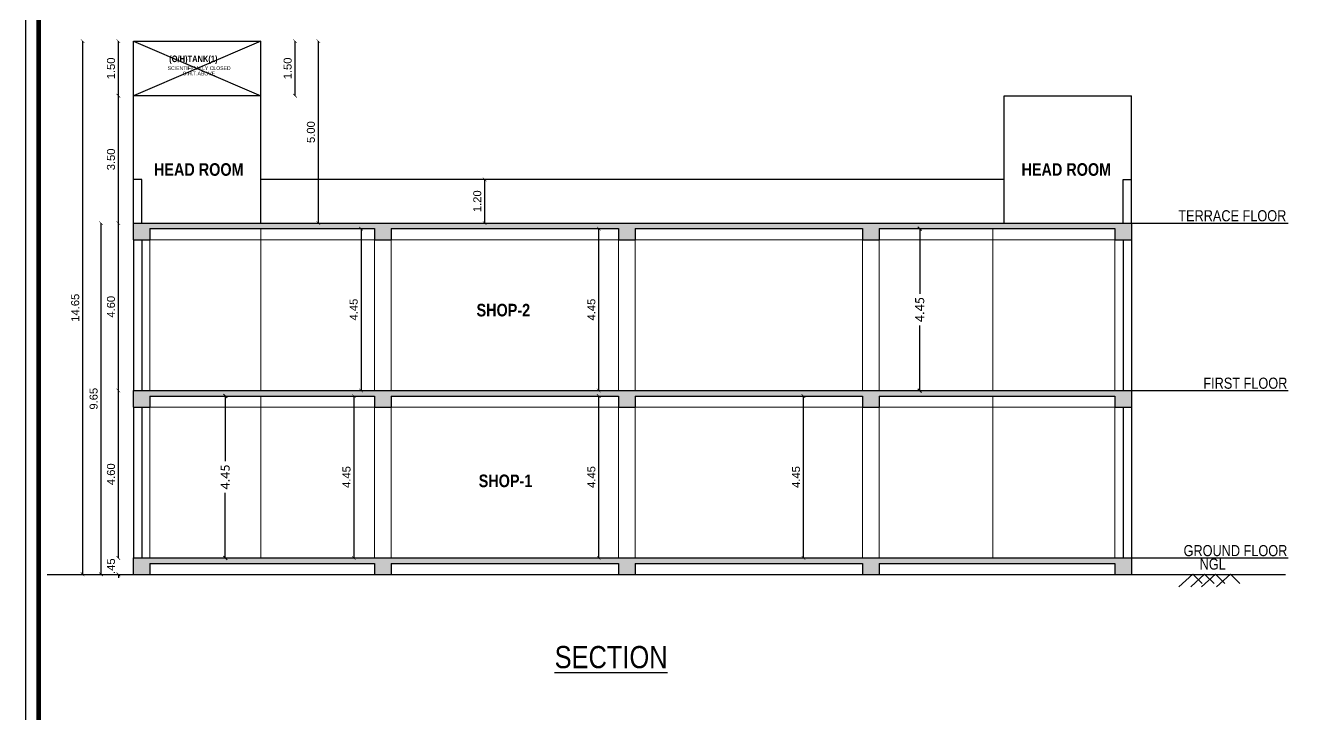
# Model space of a CAD drawing. Header units: metres. Extents: x -1560520 to -1560300, y 43639 to 43729.
# Drawn here: x -1560460.85 to -1560425.91, y 43690.11 to 43709.05 of the extents above; entities that cross this region are included whole.
import ezdxf

# ---------------------------------------------------------------- set-up
doc = ezdxf.new("R2010")
doc.units = ezdxf.units.M
doc.header["$LTSCALE"] = 750
doc.header["$MEASUREMENT"] = 0
doc.header["$PDMODE"] = 35
doc.header["$PDSIZE"] = 50
for name, pattern in [('( Hidden )', [0.375, 0.25, -0.125]), ('ACAD_ISO02W100', [15, 12, -3]), ('HIDDEN', [0.375, 0.25, -0.125]), ('PHANTOM2', [1.25, 0.625, -0.125, 0.125, -0.125, 0.125, -0.125])]:
    doc.linetypes.add(name, pattern=pattern)
doc.layers.get('0').update_dxf_attribs({"lineweight": 5})
doc.layers.get('Defpoints').update_dxf_attribs({"lineweight": 0})
for name, color, linetype in [('BLK_1_FLR_0_AC_ROOM_1', 117, 'Continuous'), ('BLK_1_FLR_0_STAIR_1', 1, 'Continuous'), ('BLK_1_FLR_0_WATER_CLOSET', 7, 'Continuous'), ('BLK_1_FLR_1_AC_ROOM_1', 117, 'Continuous'), ('BLK_1_FLR_1_STAIR_1', 1, 'Continuous'), ('BLK_1_FLR_1_WATER_CLOSET', 7, 'Continuous'), ('BLK_1_PARAPET_HT', 233, 'Continuous'), ('BLK_1_ROOF_WATER_TA1NK_HT', 235, 'Continuous'), ('CLIENT', 7, 'Continuous'), ('ELECTRICAL_ROOM', 2, 'Continuous'), ('SLAB', 6, 'Continuous'), ('window', 3, 'Continuous')]:
    doc.layers.add(name, color=color, linetype=linetype)
for name, color, linetype, lineweight in [('BLK_1_MUMTY_HT1', 83, 'Continuous', 0), ('ED', 30, 'Continuous', 0), ('hatch', 250, 'Continuous', 5), ('TEXT', 2, 'Continuous', 20)]:
    doc.layers.add(name, color=color, linetype=linetype, lineweight=lineweight)
doc.styles.add('AP DIM', font='swisscb.ttf')
doc.styles.add('MD', font='swissck.ttf')
doc.styles.add('SLS-Calibri', font='calibri.ttf')
doc.styles.get("Standard").update_dxf_attribs({"font": 'arial.ttf'})
doc.styles.add('YA1', font='techb___.ttf')
doc.dimstyles.new('SLS-ProjectName-OuterBlock(FloorPlan)', dxfattribs={"dimtxt": 0.25, "dimasz": 0.1, "dimexe": 0, "dimexo": 0, "dimgap": 0.1, "dimtad": 0, "dimzin": 1, "dimdsep": 46, "dimtxsty": 'SLS-Calibri', "dimblk1": 'OBLIQUE', "dimblk2": 'OBLIQUE', "dimsah": 1, "dimcen": 0, "dimse1": 1, "dimse2": 1, "dimadec": 0, "dimazin": 0, "dimtfac": 1, "dimtofl": 0, "dimtmove": 2, "dimatfit": 3, "dimfxl": 0, "dimtolj": 1, "dimtzin": 0, "dimlwd": -1, "dimarcsym": 0})
doc.dimstyles.get("Standard").update_dxf_attribs({"dimtxt": 0.22, "dimasz": 0.1, "dimexe": 0.18, "dimexo": 0.0625, "dimgap": 0.09, "dimtad": 1, "dimtoh": 1, "dimzin": 4, "dimdsep": 46, "dimtxsty": 'Standard', "dimblk": 'ARCHTICK', "dimcen": 0.09, "dimse1": 1, "dimse2": 1, "dimadec": 0, "dimazin": 0, "dimtfac": 1, "dimtix": 1, "dimtofl": 0, "dimtmove": 0, "dimatfit": 3, "dimldrblk": 'ARCHTICK', "dimfxl": 0, "dimtolj": 1, "dimtzin": 0, "dimarcsym": 0})

# ---------------------------------------------------------------- blocks, each defined once
blk = doc.blocks.new('_ArchTick')
at = {"color": 0, "linetype": 'ByBlock', "const_width": 0.15}
blk.add_lwpolyline([(-0.5, -0.5), (0.5, 0.5)], dxfattribs=at)
blk = doc.blocks.new('*D114')
at = {"layer": 'Defpoints', "color": 0}
for p in [(-1560458.293, 43699.015), (-1560457.881, 43699.015), (-1560457.881, 43694.414)]:
    blk.add_point(p, dxfattribs=at)
at = {"layer": 'ED', "color": 0, "lineweight": -2}
blk.add_line((-1560458.293, 43694.414), (-1560458.293, 43699.015), dxfattribs=at)
at = {"layer": 'ED', "color": 0, "lineweight": -2, "xscale": 0.1, "yscale": 0.1, "zscale": 0.1}
for p, rotation in [((-1560458.293, 43699.015), 90), ((-1560458.293, 43694.414), 270)]:
    blk.add_blockref('_ArchTick', p, dxfattribs=dict(at, rotation=rotation))
at = {"layer": 'ED', "color": 0, "insert": (-1560458.495, 43696.715), "char_height": 0.22, "attachment_point": 5, "rotation": 90}
blk.add_mtext('\\A1;4.60', dxfattribs=at)
blk = doc.blocks.new('*D115')
at = {"layer": 'Defpoints', "color": 0}
for p in [(-1560458.293, 43703.615), (-1560457.279, 43703.615), (-1560457.279, 43699.015)]:
    blk.add_point(p, dxfattribs=at)
at = {"layer": 'ED', "color": 0, "lineweight": -2}
blk.add_line((-1560458.293, 43699.015), (-1560458.293, 43703.615), dxfattribs=at)
at = {"layer": 'ED', "color": 0, "lineweight": -2, "xscale": 0.1, "yscale": 0.1, "zscale": 0.1}
for p, rotation in [((-1560458.293, 43703.615), 90), ((-1560458.293, 43699.015), 270)]:
    blk.add_blockref('_ArchTick', p, dxfattribs=dict(at, rotation=rotation))
at = {"layer": 'ED', "color": 0, "insert": (-1560458.495, 43701.315), "char_height": 0.22, "attachment_point": 5, "rotation": 90}
blk.add_mtext('\\A1;4.60', dxfattribs=at)
blk = doc.blocks.new('*D116')
at = {"layer": 'Defpoints', "color": 0}
for p in [(-1560457.881, 43694.414), (-1560458.293, 43693.965), (-1560457.881, 43693.965)]:
    blk.add_point(p, dxfattribs=at)
at = {"layer": 'ED', "color": 0, "lineweight": -2}
for p, q in [((-1560458.293, 43694.414), (-1560458.293, 43694.514)), ((-1560458.293, 43693.965), (-1560458.293, 43693.865))]:
    blk.add_line(p, q, dxfattribs=at)
at = {"layer": 'ED', "color": 0, "lineweight": -2, "xscale": 0.1, "yscale": 0.1, "zscale": 0.1}
for p, rotation in [((-1560458.293, 43694.414), 270), ((-1560458.293, 43693.965), 90)]:
    blk.add_blockref('_ArchTick', p, dxfattribs=dict(at, rotation=rotation))
at = {"layer": 'ED', "color": 0, "insert": (-1560458.495, 43694.19), "char_height": 0.22, "attachment_point": 5, "rotation": 90}
blk.add_mtext('\\A1;.45', dxfattribs=at)
blk = doc.blocks.new('*D117')
at = {"layer": 'Defpoints', "color": 0}
for p in [(-1560457.881, 43703.615), (-1560458.77, 43693.965), (-1560457.881, 43693.965)]:
    blk.add_point(p, dxfattribs=at)
at = {"layer": 'ED', "color": 0, "lineweight": -2}
blk.add_line((-1560458.77, 43703.615), (-1560458.77, 43693.965), dxfattribs=at)
at = {"layer": 'ED', "color": 0, "lineweight": -2, "xscale": 0.1, "yscale": 0.1, "zscale": 0.1}
for p, rotation in [((-1560458.77, 43703.615), 90), ((-1560458.77, 43693.965), 270)]:
    blk.add_blockref('_ArchTick', p, dxfattribs=dict(at, rotation=rotation))
at = {"layer": 'ED', "color": 0, "insert": (-1560458.972, 43698.79), "char_height": 0.22, "attachment_point": 5, "rotation": 90}
blk.add_mtext('\\A1;9.65', dxfattribs=at)
blk = doc.blocks.new('*D118')
at = {"layer": 'Defpoints', "color": 0}
for p in [(-1560457.881, 43708.615), (-1560459.275, 43693.965), (-1560457.881, 43693.965)]:
    blk.add_point(p, dxfattribs=at)
at = {"layer": 'ED', "color": 0, "lineweight": -2}
blk.add_line((-1560459.275, 43708.615), (-1560459.275, 43693.965), dxfattribs=at)
at = {"layer": 'ED', "color": 0, "lineweight": -2, "xscale": 0.1, "yscale": 0.1, "zscale": 0.1}
for p, rotation in [((-1560459.275, 43708.615), 90), ((-1560459.275, 43693.965), 270)]:
    blk.add_blockref('_ArchTick', p, dxfattribs=dict(at, rotation=rotation))
at = {"layer": 'ED', "color": 0, "insert": (-1560459.478, 43701.29), "char_height": 0.22, "attachment_point": 5, "rotation": 90}
blk.add_mtext('\\A1;14.65', dxfattribs=at)
blk = doc.blocks.new('*D119')
at = {"layer": 'Defpoints', "color": 0}
for p in [(-1560458.293, 43707.115), (-1560457.881, 43707.115), (-1560457.881, 43703.615)]:
    blk.add_point(p, dxfattribs=at)
at = {"layer": 'ED', "color": 0, "lineweight": -2}
blk.add_line((-1560458.293, 43703.615), (-1560458.293, 43707.115), dxfattribs=at)
at = {"layer": 'ED', "color": 0, "lineweight": -2, "xscale": 0.1, "yscale": 0.1, "zscale": 0.1}
for p, rotation in [((-1560458.293, 43707.115), 90), ((-1560458.293, 43703.615), 270)]:
    blk.add_blockref('_ArchTick', p, dxfattribs=dict(at, rotation=rotation))
at = {"layer": 'ED', "color": 0, "insert": (-1560458.495, 43705.365), "char_height": 0.22, "attachment_point": 5, "rotation": 90}
blk.add_mtext('\\A1;3.50', dxfattribs=at)
blk = doc.blocks.new('*D120')
at = {"layer": 'Defpoints', "color": 0}
for p in [(-1560458.293, 43708.615), (-1560457.881, 43708.615), (-1560457.881, 43707.115)]:
    blk.add_point(p, dxfattribs=at)
at = {"layer": 'ED', "color": 0, "lineweight": -2}
blk.add_line((-1560458.293, 43707.115), (-1560458.293, 43708.615), dxfattribs=at)
at = {"layer": 'ED', "color": 0, "lineweight": -2, "xscale": 0.1, "yscale": 0.1, "zscale": 0.1}
for p, rotation in [((-1560458.293, 43708.615), 90), ((-1560458.293, 43707.115), 270)]:
    blk.add_blockref('_ArchTick', p, dxfattribs=dict(at, rotation=rotation))
at = {"layer": 'ED', "color": 0, "insert": (-1560458.495, 43707.865), "char_height": 0.22, "attachment_point": 5, "rotation": 90}
blk.add_mtext('\\A1;1.50', dxfattribs=at)
blk = doc.blocks.new('*D152')
at = {"layer": 'BLK_1_MUMTY_HT1', "color": 0, "linetype": 'PHANTOM2', "lineweight": -2}
blk.add_line((-1560452.799, 43708.615), (-1560452.799, 43703.615), dxfattribs=at)
at = {"layer": 'Defpoints', "color": 0}
for p in [(-1560454.376, 43708.615), (-1560454.376, 43703.615), (-1560452.799, 43703.615)]:
    blk.add_point(p, dxfattribs=at)
at = {"layer": 'BLK_1_MUMTY_HT1', "color": 0, "lineweight": -2, "xscale": 0.1, "yscale": 0.1, "zscale": 0.1}
for p, rotation in [((-1560452.799, 43708.615), 90), ((-1560452.799, 43703.615), 270)]:
    blk.add_blockref('_ArchTick', p, dxfattribs=dict(at, rotation=rotation))
at = {"layer": 'BLK_1_MUMTY_HT1', "color": 0, "insert": (-1560453.001, 43706.115), "char_height": 0.22, "attachment_point": 5, "rotation": 90}
blk.add_mtext('\\A1;5.00', dxfattribs=at)
blk = doc.blocks.new('*D153')
at = {"layer": 'BLK_1_ROOF_WATER_TA1NK_HT', "color": 0, "lineweight": -2}
blk.add_line((-1560453.438, 43707.115), (-1560453.438, 43708.615), dxfattribs=at)
at = {"layer": 'Defpoints', "color": 0}
for p in [(-1560454.438, 43708.615), (-1560453.438, 43708.615), (-1560454.438, 43707.115)]:
    blk.add_point(p, dxfattribs=at)
at = {"layer": 'BLK_1_ROOF_WATER_TA1NK_HT', "color": 0, "lineweight": -2, "xscale": 0.1, "yscale": 0.1, "zscale": 0.1}
for p, rotation in [((-1560453.438, 43708.615), 90), ((-1560453.438, 43707.115), 270)]:
    blk.add_blockref('_ArchTick', p, dxfattribs=dict(at, rotation=rotation))
at = {"layer": 'BLK_1_ROOF_WATER_TA1NK_HT', "color": 0, "insert": (-1560453.64, 43707.865), "char_height": 0.22, "attachment_point": 5, "rotation": 90}
blk.add_mtext('\\A1;1.50', dxfattribs=at)
blk = doc.blocks.new('*D154')
at = {"layer": 'BLK_1_PARAPET_HT', "color": 0, "linetype": 'PHANTOM2', "lineweight": -2}
blk.add_line((-1560448.226, 43703.615), (-1560448.226, 43704.815), dxfattribs=at)
at = {"layer": 'Defpoints', "color": 0}
for p in [(-1560449.303, 43704.815), (-1560448.226, 43704.815), (-1560449.303, 43703.615)]:
    blk.add_point(p, dxfattribs=at)
at = {"layer": 'BLK_1_PARAPET_HT', "color": 0, "lineweight": -2, "xscale": 0.1, "yscale": 0.1, "zscale": 0.1}
for p, rotation in [((-1560448.226, 43704.815), 90), ((-1560448.226, 43703.615), 270)]:
    blk.add_blockref('_ArchTick', p, dxfattribs=dict(at, rotation=rotation))
at = {"layer": 'BLK_1_PARAPET_HT', "color": 0, "insert": (-1560448.428, 43704.215), "char_height": 0.22, "attachment_point": 5, "rotation": 90}
blk.add_mtext('\\A1;1.20', dxfattribs=at)
blk = doc.blocks.new('_Oblique')
at = {"color": 0, "linetype": 'ByBlock', "lineweight": -2}
blk.add_line((-0.5, -0.5), (0.5, 0.5), dxfattribs=at)
blk = doc.blocks.new('*D258')
at = {"layer": 'Defpoints', "color": 0}
for p in [(-1560455.356, 43698.862), (-1560455.239, 43698.862), (-1560455.239, 43694.414)]:
    blk.add_point(p, dxfattribs=at)
at = {"layer": 'ELECTRICAL_ROOM', "color": 0, "linetype": 'PHANTOM2'}
for p, q in [((-1560455.356, 43698.862), (-1560455.356, 43697.071)), ((-1560455.356, 43694.414), (-1560455.356, 43696.205))]:
    blk.add_line(p, q, dxfattribs=at)
at = {"layer": 'ELECTRICAL_ROOM', "color": 0, "xscale": 0.1, "yscale": 0.1, "zscale": 0.1}
for p, rotation in [((-1560455.356, 43698.862), 90), ((-1560455.356, 43694.414), 270)]:
    blk.add_blockref('_Oblique', p, dxfattribs=dict(at, rotation=rotation))
at = {"layer": 'ELECTRICAL_ROOM', "color": 0, "insert": (-1560455.356, 43696.638), "char_height": 0.25, "attachment_point": 5, "rotation": 90, "style": 'SLS-Calibri'}
blk.add_mtext('\\A1;4.45', dxfattribs=at)
blk = doc.blocks.new('*D211')
at = {"layer": 'BLK_1_FLR_1_AC_ROOM_1', "color": 0}
for p, q in [((-1560436.27, 43703.462), (-1560436.27, 43701.672)), ((-1560436.27, 43699.015), (-1560436.27, 43700.806))]:
    blk.add_line(p, q, dxfattribs=at)
at = {"layer": 'Defpoints', "color": 0}
for p in [(-1560436.27, 43703.462), (-1560432.918, 43703.462), (-1560432.918, 43699.015)]:
    blk.add_point(p, dxfattribs=at)
at = {"layer": 'BLK_1_FLR_1_AC_ROOM_1', "color": 0, "xscale": 0.1, "yscale": 0.1, "zscale": 0.1}
for p, rotation in [((-1560436.27, 43703.462), 90), ((-1560436.27, 43699.015), 270)]:
    blk.add_blockref('_Oblique', p, dxfattribs=dict(at, rotation=rotation))
at = {"layer": 'BLK_1_FLR_1_AC_ROOM_1', "color": 0, "insert": (-1560436.27, 43701.239), "char_height": 0.25, "attachment_point": 5, "rotation": 90, "style": 'SLS-Calibri'}
blk.add_mtext('\\A1;4.45', dxfattribs=at)
blk = doc.blocks.new('*D271')
at = {"layer": 'BLK_1_FLR_1_WATER_CLOSET', "color": 0, "linetype": 'PHANTOM2', "lineweight": -2}
blk.add_line((-1560445.092, 43699.015), (-1560445.092, 43703.462), dxfattribs=at)
at = {"layer": 'Defpoints', "color": 0}
for p in [(-1560445.625, 43703.462), (-1560445.092, 43703.462), (-1560445.625, 43699.015)]:
    blk.add_point(p, dxfattribs=at)
at = {"layer": 'BLK_1_FLR_1_WATER_CLOSET', "color": 0, "lineweight": -2, "xscale": 0.1, "yscale": 0.1, "zscale": 0.1}
for p, rotation in [((-1560445.092, 43703.462), 90), ((-1560445.092, 43699.015), 270)]:
    blk.add_blockref('_ArchTick', p, dxfattribs=dict(at, rotation=rotation))
at = {"layer": 'BLK_1_FLR_1_WATER_CLOSET', "color": 0, "lineweight": -2, "insert": (-1560445.294, 43701.239), "char_height": 0.22, "attachment_point": 5, "rotation": 90}
blk.add_mtext('\\A1;4.45', dxfattribs=at)
blk = doc.blocks.new('*D234')
at = {"layer": 'BLK_1_FLR_0_AC_ROOM_1', "color": 0, "lineweight": -2}
blk.add_line((-1560439.467, 43694.414), (-1560439.467, 43698.862), dxfattribs=at)
at = {"layer": 'Defpoints', "color": 0}
for p in [(-1560439.467, 43698.862), (-1560437.84, 43698.862), (-1560437.84, 43694.414)]:
    blk.add_point(p, dxfattribs=at)
at = {"layer": 'BLK_1_FLR_0_AC_ROOM_1', "color": 0, "lineweight": -2, "xscale": 0.1, "yscale": 0.1, "zscale": 0.1}
for p, rotation in [((-1560439.467, 43698.862), 90), ((-1560439.467, 43694.414), 270)]:
    blk.add_blockref('_ArchTick', p, dxfattribs=dict(at, rotation=rotation))
at = {"layer": 'BLK_1_FLR_0_AC_ROOM_1', "color": 0, "insert": (-1560439.669, 43696.638), "char_height": 0.22, "attachment_point": 5, "rotation": 90}
blk.add_mtext('\\A1;4.45', dxfattribs=at)
blk = doc.blocks.new('*D259')
at = {"layer": 'BLK_1_FLR_0_STAIR_1', "color": 0, "lineweight": -2}
blk.add_line((-1560451.82, 43698.862), (-1560451.82, 43694.414), dxfattribs=at)
at = {"layer": 'Defpoints', "color": 0}
for p in [(-1560451.251, 43698.862), (-1560451.82, 43694.414), (-1560451.251, 43694.414)]:
    blk.add_point(p, dxfattribs=at)
at = {"layer": 'BLK_1_FLR_0_STAIR_1', "color": 0, "lineweight": -2, "xscale": 0.1, "yscale": 0.1, "zscale": 0.1}
for p, rotation in [((-1560451.82, 43698.862), 90), ((-1560451.82, 43694.414), 270)]:
    blk.add_blockref('_ArchTick', p, dxfattribs=dict(at, rotation=rotation))
at = {"layer": 'BLK_1_FLR_0_STAIR_1', "color": 0, "insert": (-1560452.022, 43696.638), "char_height": 0.22, "attachment_point": 5, "rotation": 90}
blk.add_mtext('\\A1;4.45', dxfattribs=at)
blk = doc.blocks.new('*D260')
at = {"layer": 'BLK_1_FLR_1_STAIR_1', "color": 0, "lineweight": -2}
blk.add_line((-1560451.624, 43703.462), (-1560451.624, 43699.015), dxfattribs=at)
at = {"layer": 'Defpoints', "color": 0}
for p in [(-1560451.251, 43703.462), (-1560451.624, 43699.015), (-1560451.251, 43699.015)]:
    blk.add_point(p, dxfattribs=at)
at = {"layer": 'BLK_1_FLR_1_STAIR_1', "color": 0, "lineweight": -2, "xscale": 0.1, "yscale": 0.1, "zscale": 0.1}
for p, rotation in [((-1560451.624, 43703.462), 90), ((-1560451.624, 43699.015), 270)]:
    blk.add_blockref('_ArchTick', p, dxfattribs=dict(at, rotation=rotation))
at = {"layer": 'BLK_1_FLR_1_STAIR_1', "color": 0, "lineweight": -2, "insert": (-1560451.826, 43701.239), "char_height": 0.22, "attachment_point": 5, "rotation": 90}
blk.add_mtext('\\A1;4.45', dxfattribs=at)
blk = doc.blocks.new('*D273')
at = {"layer": 'BLK_1_FLR_0_WATER_CLOSET', "color": 0, "linetype": 'PHANTOM2', "lineweight": -2}
blk.add_line((-1560445.092, 43694.415), (-1560445.092, 43698.862), dxfattribs=at)
at = {"layer": 'Defpoints', "color": 0}
for p in [(-1560445.625, 43698.862), (-1560445.092, 43698.862), (-1560445.625, 43694.415)]:
    blk.add_point(p, dxfattribs=at)
at = {"layer": 'BLK_1_FLR_0_WATER_CLOSET', "color": 0, "lineweight": -2, "xscale": 0.1, "yscale": 0.1, "zscale": 0.1}
for p, rotation in [((-1560445.092, 43698.862), 90), ((-1560445.092, 43694.415), 270)]:
    blk.add_blockref('_ArchTick', p, dxfattribs=dict(at, rotation=rotation))
at = {"layer": 'BLK_1_FLR_0_WATER_CLOSET', "color": 0, "lineweight": -2, "insert": (-1560445.294, 43696.639), "char_height": 0.22, "attachment_point": 5, "rotation": 90}
blk.add_mtext('\\A1;4.45', dxfattribs=at)

msp = doc.modelspace()

# ---------------------------------------------------------------- hatches: boundary and pattern name
at = {"layer": 'CLIENT'}
h = msp.add_hatch(dxfattribs=at)
h.set_pattern_fill('AR-CONC', color=252, scale=0.022197)
h.set_pattern_definition([(50, (-1562623.99597, 43745.74633), (0.159211447, -0.013929197), [0.016647876, -0.183126635]), (355, (-1562623.99597, 43745.74633), (-0.030798866, 0.166965351), [0.013318301, -0.146501308]), (100.4514445, (-1562623.9827, 43745.74517), (0.12841258, 0.153036152), [0.014148517, -0.155633692]), (46.1842, (-1562623.99597, 43745.79073), (0.23689735, -0.036740593), [0.024971814, -0.274689953]), (96.635635, (-1562623.97623, 43745.78767), (0.207468481, 0.216226741), [0.021222788, -0.23345067]), (351.184164, (-1562623.99597, 43745.79073), (0.20746848, 0.21622674), [0.01997745, -0.219751962]), (21, (-1562623.97377, 43745.77963), (0.1324964606, -0.089369991), [0.016647876, -0.183126635]), (326, (-1562623.97377, 43745.77963), (0.054009113, 0.160962773), [0.013318301, -0.146501308]), (71.451445, (-1562623.96273, 43745.77218), (0.186505572, 0.071592782), [0.014148517, -0.155633692]), (37.5, (-1562623.99597, 43745.746333), (0.0026991435, 0.0738930077), [0, -0.1447255347, 0, -0.148721025, 0, -0.1470562374]), (7.5, (-1562623.99597, 43745.74633), (0.058393987, 0.08754823), [0, -0.0847931814, 0, -0.1413959595, 0, -0.056047849]), (327.5, (-1562624.04547, 43745.746333), (0.1184934625, -0.0050065427), [0, -0.0554929198, 0, -0.1731379096, 0, -0.229740688]), (317.5, (-1562624.06767, 43745.74633), (0.129450813, 0.022220471), [0, -0.0721407957, 0, -0.11498133, 0, -0.163149184])])
h.paths.add_polyline_path([(-1560444.089, 43703.158), (-1560444.089, 43703.462), (-1560437.84, 43703.462), (-1560437.84, 43703.158), (-1560437.383, 43703.158), (-1560437.383, 43703.462), (-1560430.906, 43703.462), (-1560430.906, 43703.158), (-1560430.449, 43703.158), (-1560430.449, 43703.615), (-1560457.881, 43703.615), (-1560457.881, 43703.158), (-1560457.424, 43703.158), (-1560457.424, 43703.462), (-1560451.251, 43703.462), (-1560451.251, 43703.158), (-1560450.794, 43703.158), (-1560450.794, 43703.462), (-1560444.546, 43703.462), (-1560444.546, 43703.158)])
h = msp.add_hatch(dxfattribs=at)
h.set_pattern_fill('AR-CONC', color=252, scale=0.022197)
h.set_pattern_definition([(50, (-1562623.99597, 43741.14633), (0.159211447, -0.013929197), [0.016647876, -0.183126635]), (355, (-1562623.99597, 43741.14633), (-0.030798866, 0.166965351), [0.013318301, -0.146501308]), (100.4514445, (-1562623.9827, 43741.14517), (0.12841258, 0.153036152), [0.014148517, -0.155633692]), (46.1842, (-1562623.99597, 43741.19073), (0.23689735, -0.036740593), [0.024971814, -0.274689953]), (96.635635, (-1562623.97623, 43741.18767), (0.207468481, 0.216226741), [0.021222788, -0.23345067]), (351.184164, (-1562623.99597, 43741.19073), (0.20746848, 0.21622674), [0.01997745, -0.219751962]), (21, (-1562623.97377, 43741.17963), (0.1324964606, -0.089369991), [0.016647876, -0.183126635]), (326, (-1562623.97377, 43741.17963), (0.054009113, 0.160962773), [0.013318301, -0.146501308]), (71.451445, (-1562623.96273, 43741.17218), (0.186505572, 0.071592782), [0.014148517, -0.155633692]), (37.5, (-1562623.99597, 43741.146333), (0.0026991435, 0.0738930077), [0, -0.1447255347, 0, -0.148721025, 0, -0.1470562374]), (7.5, (-1562623.99597, 43741.14633), (0.058393987, 0.08754823), [0, -0.0847931814, 0, -0.1413959595, 0, -0.056047849]), (327.5, (-1562624.04547, 43741.146333), (0.1184934625, -0.0050065427), [0, -0.0554929198, 0, -0.1731379096, 0, -0.229740688]), (317.5, (-1562624.06767, 43741.14633), (0.129450813, 0.022220471), [0, -0.0721407957, 0, -0.11498133, 0, -0.163149184])])
h.paths.add_polyline_path([(-1560444.089, 43698.558), (-1560444.089, 43698.862), (-1560437.84, 43698.862), (-1560437.84, 43698.558), (-1560437.383, 43698.558), (-1560437.383, 43698.862), (-1560430.906, 43698.862), (-1560430.906, 43698.558), (-1560430.449, 43698.558), (-1560430.449, 43699.015), (-1560457.881, 43699.015), (-1560457.881, 43698.558), (-1560457.424, 43698.558), (-1560457.424, 43698.862), (-1560451.251, 43698.862), (-1560451.251, 43698.558), (-1560450.794, 43698.558), (-1560450.794, 43698.862), (-1560444.546, 43698.862), (-1560444.546, 43698.558)])
h = msp.add_hatch(dxfattribs=at)
h.set_pattern_fill('AR-CONC', color=252, scale=0.022197)
h.set_pattern_definition([(50, (-1562623.99597, 43736.54593), (0.159211447, -0.013929197), [0.016647876, -0.183126635]), (355, (-1562623.99597, 43736.54593), (-0.030798866, 0.166965351), [0.013318301, -0.146501308]), (100.4514445, (-1562623.9827, 43736.54477), (0.12841258, 0.153036152), [0.014148517, -0.155633692]), (46.1842, (-1562623.99597, 43736.59033), (0.23689735, -0.036740593), [0.024971814, -0.274689953]), (96.635635, (-1562623.97623, 43736.58727), (0.207468481, 0.216226741), [0.021222788, -0.23345067]), (351.184164, (-1562623.99597, 43736.59033), (0.20746848, 0.21622674), [0.01997745, -0.219751962]), (21, (-1562623.97377, 43736.57923), (0.1324964606, -0.089369991), [0.016647876, -0.183126635]), (326, (-1562623.97377, 43736.57923), (0.054009113, 0.160962773), [0.013318301, -0.146501308]), (71.451445, (-1562623.96273, 43736.57178), (0.186505572, 0.071592782), [0.014148517, -0.155633692]), (37.5, (-1562623.99597, 43736.545933), (0.0026991435, 0.0738930077), [0, -0.1447255347, 0, -0.148721025, 0, -0.1470562374]), (7.5, (-1562623.99597, 43736.54593), (0.058393987, 0.08754823), [0, -0.0847931814, 0, -0.1413959595, 0, -0.056047849]), (327.5, (-1562624.04547, 43736.545933), (0.1184934625, -0.0050065427), [0, -0.0554929198, 0, -0.1731379096, 0, -0.229740688]), (317.5, (-1562624.06767, 43736.54593), (0.129450813, 0.022220471), [0, -0.0721407957, 0, -0.11498133, 0, -0.163149184])])
h.paths.add_polyline_path([(-1560444.089, 43693.965), (-1560444.089, 43694.262), (-1560437.84, 43694.262), (-1560437.84, 43693.965), (-1560437.383, 43693.965), (-1560437.383, 43694.262), (-1560430.906, 43694.262), (-1560430.906, 43693.965), (-1560430.449, 43693.965), (-1560430.449, 43694.414), (-1560457.881, 43694.414), (-1560457.881, 43693.965), (-1560457.424, 43693.965), (-1560457.424, 43694.262), (-1560451.251, 43694.262), (-1560451.251, 43693.965), (-1560450.794, 43693.965), (-1560450.794, 43694.262), (-1560444.546, 43694.262), (-1560444.546, 43693.965)])

# ---------------------------------------------------------------- linework, layer by layer
for p, q in [((-1560457.881, 43707.115), (-1560457.881, 43708.615)), ((-1560457.881, 43708.615), (-1560454.376, 43708.615)), ((-1560454.376, 43707.115), (-1560454.376, 43708.615)), ((-1560457.881, 43703.615), (-1560457.881, 43707.115)), ((-1560454.376, 43707.115), (-1560457.881, 43707.115)), ((-1560454.376, 43703.615), (-1560454.376, 43707.115)), ((-1560454.376, 43703.615), (-1560454.376, 43707.115)), ((-1560433.954, 43703.615), (-1560433.954, 43707.115)), ((-1560433.954, 43707.115), (-1560430.449, 43707.115)), ((-1560430.449, 43703.615), (-1560430.449, 43707.115)), ((-1560457.881, 43703.615), (-1560457.881, 43704.834)), ((-1560457.651, 43704.815), (-1560457.881, 43704.815)), ((-1560457.651, 43703.615), (-1560457.651, 43704.815)), ((-1560433.954, 43704.815), (-1560454.376, 43704.815)), ((-1560430.679, 43703.615), (-1560430.679, 43704.815)), ((-1560430.679, 43704.815), (-1560430.449, 43704.815)), ((-1560457.881, 43703.158), (-1560457.881, 43699.015)), ((-1560457.652, 43703.158), (-1560457.652, 43699.015)), ((-1560430.678, 43703.158), (-1560430.678, 43699.015)), ((-1560430.449, 43703.158), (-1560430.449, 43699.015)), ((-1560457.881, 43698.558), (-1560457.881, 43694.414)), ((-1560457.652, 43698.558), (-1560457.652, 43694.414)), ((-1560430.678, 43698.558), (-1560430.678, 43694.414)), ((-1560430.449, 43698.558), (-1560430.449, 43694.414)), ((-1560428.765, 43693.966), (-1560429.146, 43693.625)), ((-1560428.442, 43693.966), (-1560428.823, 43693.625)), ((-1560428.765, 43693.966), (-1560428.504, 43693.717)), ((-1560428.145, 43693.966), (-1560428.526, 43693.625)), ((-1560428.442, 43693.966), (-1560428.181, 43693.717)), ((-1560428.145, 43693.966), (-1560427.884, 43693.717)), ((-1560427.73, 43693.966), (-1560428.111, 43693.625)), ((-1560427.73, 43693.966), (-1560427.469, 43693.717))]:
    msp.add_line(p, q, dxfattribs=at)
at = {"layer": 'CLIENT', "linetype": 'ACAD_ISO02W100'}
for p, q in [((-1560457.881, 43708.615), (-1560454.376, 43707.115)), ((-1560454.376, 43708.615), (-1560457.881, 43707.115))]:
    msp.add_line(p, q, dxfattribs=at)
at = {"layer": 'CLIENT', "linetype": '( Hidden )'}
msp.add_line((-1560457.881, 43704.834), (-1560457.881, 43705.28), dxfattribs=at)
at = {"layer": 'CLIENT'}
msp.add_lwpolyline([(-1560347.425, 43645.334), (-1560347.425, 43727.635), (-1560460.847, 43727.635), (-1560460.847, 43645.334)], close=True, dxfattribs=at)
at = {"layer": 'CLIENT', "const_width": 0.128}
msp.add_lwpolyline([(-1560347.79, 43645.7), (-1560347.79, 43727.27), (-1560460.482, 43727.27), (-1560460.482, 43645.7)], close=True, dxfattribs=at)
at = {"layer": 'hatch'}
for p, q in [((-1560454.376, 43699.015), (-1560454.376, 43703.462)), ((-1560434.259, 43703.462), (-1560434.259, 43699.015)), ((-1560457.424, 43703.158), (-1560457.424, 43699.015)), ((-1560457.424, 43703.158), (-1560430.906, 43703.158)), ((-1560451.251, 43703.158), (-1560451.251, 43699.015)), ((-1560450.794, 43703.158), (-1560450.794, 43699.015)), ((-1560444.546, 43703.158), (-1560444.546, 43699.015)), ((-1560444.089, 43703.158), (-1560444.089, 43699.015)), ((-1560437.84, 43703.158), (-1560437.84, 43699.015)), ((-1560437.383, 43703.158), (-1560437.383, 43699.015)), ((-1560430.906, 43703.158), (-1560430.906, 43699.015)), ((-1560454.376, 43694.414), (-1560454.376, 43698.862)), ((-1560434.259, 43698.862), (-1560434.259, 43694.414)), ((-1560457.424, 43698.558), (-1560457.424, 43694.414)), ((-1560457.424, 43698.558), (-1560430.906, 43698.558)), ((-1560451.251, 43698.558), (-1560451.251, 43694.414)), ((-1560450.794, 43698.558), (-1560450.794, 43694.414)), ((-1560444.546, 43698.558), (-1560444.546, 43694.414)), ((-1560444.089, 43698.558), (-1560444.089, 43694.414)), ((-1560437.84, 43698.558), (-1560437.84, 43694.414)), ((-1560437.383, 43698.558), (-1560437.383, 43694.414)), ((-1560430.906, 43698.558), (-1560430.906, 43694.414))]:
    msp.add_line(p, q, dxfattribs=at)
at = {"layer": 'SLAB'}
for p, q in [((-1560457.881, 43703.615), (-1560430.449, 43703.615)), ((-1560457.881, 43703.158), (-1560457.881, 43703.615)), ((-1560430.449, 43703.615), (-1560430.449, 43703.158)), ((-1560457.424, 43703.462), (-1560451.251, 43703.462)), ((-1560457.424, 43703.462), (-1560457.424, 43703.158)), ((-1560451.251, 43703.462), (-1560451.251, 43703.158)), ((-1560450.794, 43703.462), (-1560444.546, 43703.462)), ((-1560450.794, 43703.462), (-1560450.794, 43703.158)), ((-1560444.546, 43703.462), (-1560444.546, 43703.158)), ((-1560444.089, 43703.462), (-1560437.84, 43703.462)), ((-1560444.089, 43703.462), (-1560444.089, 43703.158)), ((-1560437.84, 43703.462), (-1560437.84, 43703.158)), ((-1560437.383, 43703.462), (-1560430.906, 43703.462)), ((-1560437.383, 43703.462), (-1560437.383, 43703.158)), ((-1560430.906, 43703.462), (-1560430.906, 43703.158)), ((-1560457.881, 43703.158), (-1560457.424, 43703.158)), ((-1560451.251, 43703.158), (-1560450.794, 43703.158)), ((-1560444.546, 43703.158), (-1560444.089, 43703.158)), ((-1560437.84, 43703.158), (-1560437.383, 43703.158)), ((-1560430.906, 43703.158), (-1560430.449, 43703.158)), ((-1560457.881, 43699.015), (-1560430.449, 43699.015)), ((-1560457.881, 43698.558), (-1560457.881, 43699.015)), ((-1560457.424, 43698.862), (-1560451.251, 43698.862)), ((-1560457.424, 43698.862), (-1560457.424, 43698.558)), ((-1560451.251, 43698.862), (-1560451.251, 43698.558)), ((-1560450.794, 43698.862), (-1560444.546, 43698.862)), ((-1560450.794, 43698.862), (-1560450.794, 43698.558)), ((-1560444.546, 43698.862), (-1560444.546, 43698.558)), ((-1560444.089, 43698.862), (-1560437.84, 43698.862)), ((-1560444.089, 43698.862), (-1560444.089, 43698.558)), ((-1560437.84, 43698.862), (-1560437.84, 43698.558)), ((-1560437.383, 43698.862), (-1560430.906, 43698.862)), ((-1560437.383, 43698.862), (-1560437.383, 43698.558)), ((-1560430.906, 43698.862), (-1560430.906, 43698.558)), ((-1560430.449, 43699.015), (-1560430.449, 43698.558)), ((-1560457.881, 43698.558), (-1560457.424, 43698.558)), ((-1560451.251, 43698.558), (-1560450.794, 43698.558)), ((-1560444.546, 43698.558), (-1560444.089, 43698.558)), ((-1560437.84, 43698.558), (-1560437.383, 43698.558)), ((-1560430.906, 43698.558), (-1560430.449, 43698.558)), ((-1560457.881, 43694.414), (-1560430.449, 43694.414)), ((-1560457.881, 43693.965), (-1560457.881, 43694.414)), ((-1560457.424, 43694.262), (-1560451.251, 43694.262)), ((-1560457.424, 43694.262), (-1560457.424, 43693.965)), ((-1560451.251, 43694.262), (-1560451.251, 43693.965)), ((-1560450.794, 43694.262), (-1560444.546, 43694.262)), ((-1560450.794, 43694.262), (-1560450.794, 43693.965)), ((-1560444.546, 43694.262), (-1560444.546, 43693.965)), ((-1560444.089, 43694.262), (-1560437.84, 43694.262)), ((-1560444.089, 43694.262), (-1560444.089, 43693.965)), ((-1560437.84, 43694.262), (-1560437.84, 43693.965)), ((-1560437.383, 43694.262), (-1560430.906, 43694.262)), ((-1560437.383, 43694.262), (-1560437.383, 43693.965)), ((-1560430.906, 43694.262), (-1560430.906, 43693.965)), ((-1560430.449, 43694.414), (-1560430.449, 43693.965)), ((-1560460.249, 43693.965), (-1560426.215, 43693.965)), ((-1560457.881, 43693.965), (-1560457.424, 43693.965)), ((-1560451.251, 43693.965), (-1560450.794, 43693.965)), ((-1560444.546, 43693.965), (-1560444.089, 43693.965)), ((-1560437.84, 43693.965), (-1560437.383, 43693.965)), ((-1560430.906, 43693.965), (-1560430.449, 43693.965))]:
    msp.add_line(p, q, dxfattribs=at)
at = {"layer": 'window', "linetype": 'HIDDEN'}
for p, q in [((-1560431.949, 43703.615), (-1560426.149, 43703.615)), ((-1560431.949, 43699.015), (-1560426.149, 43699.015)), ((-1560431.949, 43694.414), (-1560426.149, 43694.414))]:
    msp.add_line(p, q, dxfattribs=at)

# ---------------------------------------------------------------- texts
at = {"layer": 'CLIENT'}
for s, height, style, p in [('(O/H)TANK(1)', 0.18, 'YA1', (-1560456.895, 43708.038)), ('%%USECTION', 0.6096, 'MD', (-1560446.303, 43691.387))]:
    msp.add_text(s, height=height, dxfattribs=dict(at, style=style)).set_placement(p)
at = {"layer": 'CLIENT', "color": 7, "linetype": 'ByBlock', "ltscale": 100, "attachment_point": 5, "style": 'AP DIM'}
for s, insert, char_height in [('\\A1;HEAD ROOM', (-1560456.083, 43705.085), 0.34554), ('\\A1;HEAD ROOM', (-1560432.242, 43705.085), 0.34554), ('\\A1;SHOP-2', (-1560447.713, 43701.222), 0.3455), ('\\A1;SHOP-1', (-1560447.654, 43696.531), 0.3455)]:
    msp.add_mtext(s, dxfattribs=dict(at, insert=insert, char_height=char_height))
at = {"layer": 'CLIENT', "color": 7, "char_height": 0.3048, "attachment_point": 9, "style": 'MD'}
for s, insert in [('\\A1;TERRACE FLOOR', (-1560426.196, 43703.66)), ('\\A1;FIRST FLOOR', (-1560426.168, 43699.06)), ('\\A1;GROUND FLOOR', (-1560426.168, 43694.46)), ('\\A1;NGL', (-1560427.859, 43694.091))]:
    msp.add_mtext(s, dxfattribs=dict(at, insert=insert))
at = {"layer": 'TEXT', "color": 0}
for s, p in [('SCIENTIFICALLY CLOSED', (-1560456.938, 43707.821)), ('O.H.T.ABOVE', (-1560456.528, 43707.674))]:
    msp.add_text(s, height=0.1, dxfattribs=at).set_placement(p)

# ---------------------------------------------------------------- dimensions: what is measured, and where the dimension line sits
at = {"layer": 'BLK_1_FLR_0_AC_ROOM_1', "color": 2}
dim = msp.add_linear_dim(base=(-1560439.467, 43698.862), p1=(-1560437.84, 43694.414), p2=(-1560437.84, 43698.862), angle=90, dimstyle='Standard', dxfattribs=at)
dim.commit()
dim.dimension.update_dxf_attribs({"geometry": '*D234', "text_midpoint": (-1560439.669, 43696.638)})
at = {"layer": 'BLK_1_FLR_0_STAIR_1'}
dim = msp.add_linear_dim(base=(-1560451.82, 43694.414), p1=(-1560451.251, 43698.862), p2=(-1560451.251, 43694.414), angle=90, dimstyle='Standard', dxfattribs=at)
dim.commit()
dim.dimension.update_dxf_attribs({"geometry": '*D259', "text_midpoint": (-1560452.022, 43696.638)})
at = {"layer": 'BLK_1_FLR_0_WATER_CLOSET', "color": 2, "lineweight": -2}
dim = msp.add_linear_dim(base=(-1560445.092, 43698.862), p1=(-1560445.625, 43694.415), p2=(-1560445.625, 43698.862), angle=90, dimstyle='Standard', override={"dimfxl": 0, "dimarcsym": 2}, dxfattribs=at)
dim.commit()
dim.dimension.update_dxf_attribs({"geometry": '*D273', "text_midpoint": (-1560445.294, 43696.639)})
at = {"layer": 'BLK_1_FLR_1_AC_ROOM_1', "color": 2}
dim = msp.add_linear_dim(base=(-1560436.27, 43703.462), p1=(-1560432.918, 43699.015), p2=(-1560432.918, 43703.462), angle=90, dimstyle='SLS-ProjectName-OuterBlock(FloorPlan)', override={"dimfxl": 0.18, "dimarcsym": 2}, dxfattribs=at)
dim.commit()
dim.dimension.update_dxf_attribs({"geometry": '*D211', "text_midpoint": (-1560436.27, 43701.239)})
at = {"layer": 'BLK_1_FLR_1_STAIR_1', "color": 1, "lineweight": -2}
dim = msp.add_linear_dim(base=(-1560451.624, 43699.015), p1=(-1560451.251, 43703.462), p2=(-1560451.251, 43699.015), angle=90, dimstyle='Standard', dxfattribs=at)
dim.commit()
dim.dimension.update_dxf_attribs({"geometry": '*D260', "text_midpoint": (-1560451.826, 43701.239)})
at = {"layer": 'BLK_1_FLR_1_WATER_CLOSET', "color": 2, "lineweight": -2}
dim = msp.add_linear_dim(base=(-1560445.092, 43703.462), p1=(-1560445.625, 43699.015), p2=(-1560445.625, 43703.462), angle=90, dimstyle='Standard', override={"dimfxl": 0, "dimarcsym": 2}, dxfattribs=at)
dim.commit()
dim.dimension.update_dxf_attribs({"geometry": '*D271', "text_midpoint": (-1560445.294, 43701.239)})
at = {"layer": 'BLK_1_MUMTY_HT1'}
dim = msp.add_linear_dim(base=(-1560452.799, 43703.615), p1=(-1560454.376, 43708.615), p2=(-1560454.376, 43703.615), angle=90, dimstyle='Standard', override={"dimfxl": 0, "dimarcsym": 2}, dxfattribs=at)
dim.commit()
dim.dimension.update_dxf_attribs({"geometry": '*D152', "text_midpoint": (-1560453.001, 43706.115)})
at = {"layer": 'BLK_1_PARAPET_HT'}
dim = msp.add_linear_dim(base=(-1560448.226, 43704.815), p1=(-1560449.303, 43703.615), p2=(-1560449.303, 43704.815), angle=90, dimstyle='Standard', override={"dimfxl": 0, "dimarcsym": 2}, dxfattribs=at)
dim.commit()
dim.dimension.update_dxf_attribs({"geometry": '*D154', "text_midpoint": (-1560448.428, 43704.215)})
at = {"layer": 'BLK_1_ROOF_WATER_TA1NK_HT'}
dim = msp.add_linear_dim(base=(-1560453.438, 43708.615), p1=(-1560454.438, 43707.115), p2=(-1560454.438, 43708.615), angle=90, dimstyle='Standard', dxfattribs=at)
dim.commit()
dim.dimension.update_dxf_attribs({"geometry": '*D153', "text_midpoint": (-1560453.64, 43707.865)})
at = {"layer": 'ED'}
for base, p1, p2, picture, middle in [((-1560459.275, 43693.965), (-1560457.881, 43708.615), (-1560457.881, 43693.965), '*D118', (-1560459.478, 43701.29)), ((-1560458.293, 43708.615), (-1560457.881, 43707.115), (-1560457.881, 43708.615), '*D120', (-1560458.495, 43707.865)), ((-1560458.293, 43707.115), (-1560457.881, 43703.615), (-1560457.881, 43707.115), '*D119', (-1560458.495, 43705.365))]:
    dim = msp.add_linear_dim(base=base, p1=p1, p2=p2, angle=90, dimstyle='Standard', override={"dimtmove": 1, "dimfxl": 5}, dxfattribs=at)
    dim.commit()
    dim.dimension.update_dxf_attribs({"geometry": picture, "text_midpoint": middle})
for p1, p2, distance, picture, middle in [((-1560457.881, 43703.615), (-1560457.881, 43693.965), -0.889, '*D117', (-1560458.972, 43698.79)), ((-1560457.279, 43699.015), (-1560457.279, 43703.615), 1.014, '*D115', (-1560458.495, 43701.315)), ((-1560457.881, 43694.414), (-1560457.881, 43699.015), 0.412, '*D114', (-1560458.495, 43696.715)), ((-1560457.881, 43694.414), (-1560457.881, 43693.965), -0.412, '*D116', (-1560458.495, 43694.19))]:
    dim = msp.add_aligned_dim(p1=p1, p2=p2, distance=distance, dimstyle='Standard', override={"dimtmove": 1, "dimfxl": 5}, dxfattribs=at)
    dim.commit()
    dim.dimension.update_dxf_attribs({"geometry": picture, "text_midpoint": middle})
at = {"layer": 'ELECTRICAL_ROOM', "color": 3}
dim = msp.add_aligned_dim(p1=(-1560455.239, 43694.414), p2=(-1560455.239, 43698.862), distance=0.117, dimstyle='SLS-ProjectName-OuterBlock(FloorPlan)', override={"dimfxl": 75, "dimarcsym": 2}, dxfattribs=at)
dim.commit()
dim.dimension.update_dxf_attribs({"geometry": '*D258', "text_midpoint": (-1560455.356, 43696.638)})

doc.saveas('drawing.dxf')
